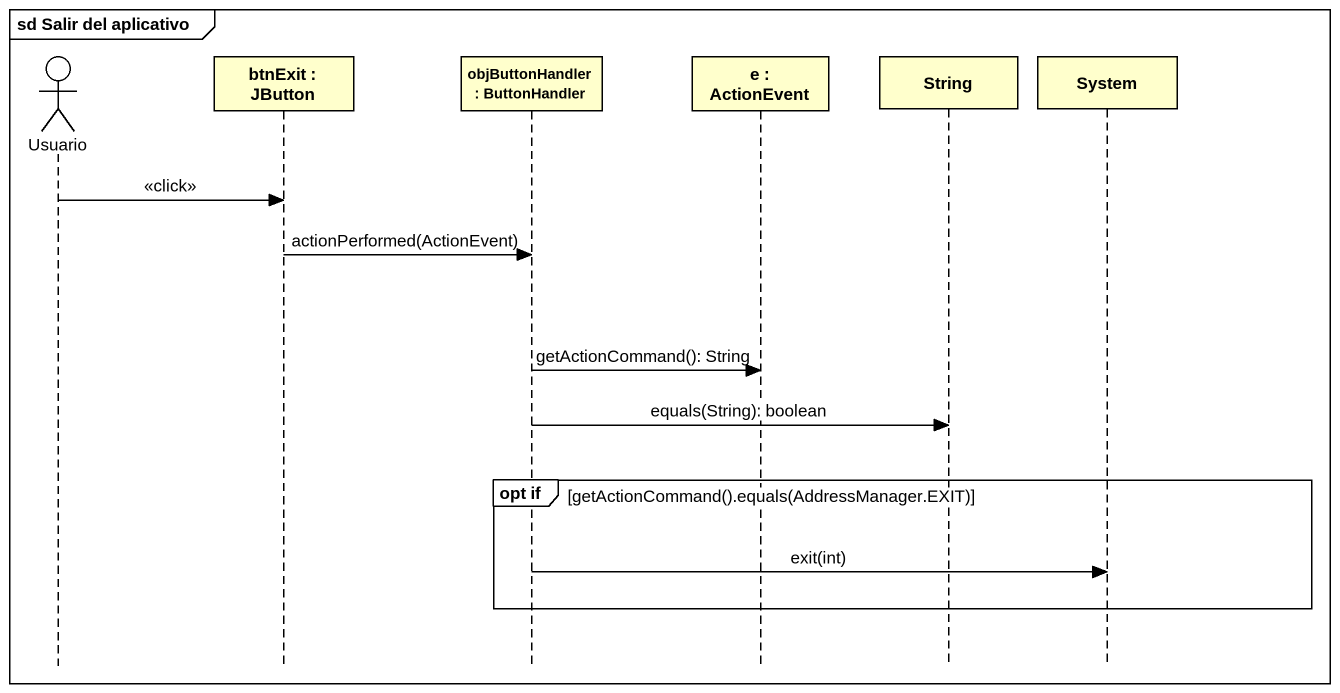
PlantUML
@startuml
mainframe sd Salir del aplicativo
hide footbox
actor Usuario
participant "btnExit : JButton" as btnExit
participant "objButtonHandler : ButtonHandler" as objButtonHandler
participant "e : ActionEvent" as e
participant String
participant System

Usuario -> btnExit : <<click>>
btnExit -> objButtonHandler : actionPerformed(ActionEvent)
objButtonHandler -> e : getActionCommand(): String
objButtonHandler -> String : equals(String): boolean
group opt if [getActionCommand().equals(AddressManager.EXIT)]
  objButtonHandler -> System : exit(int)
end
@enduml
